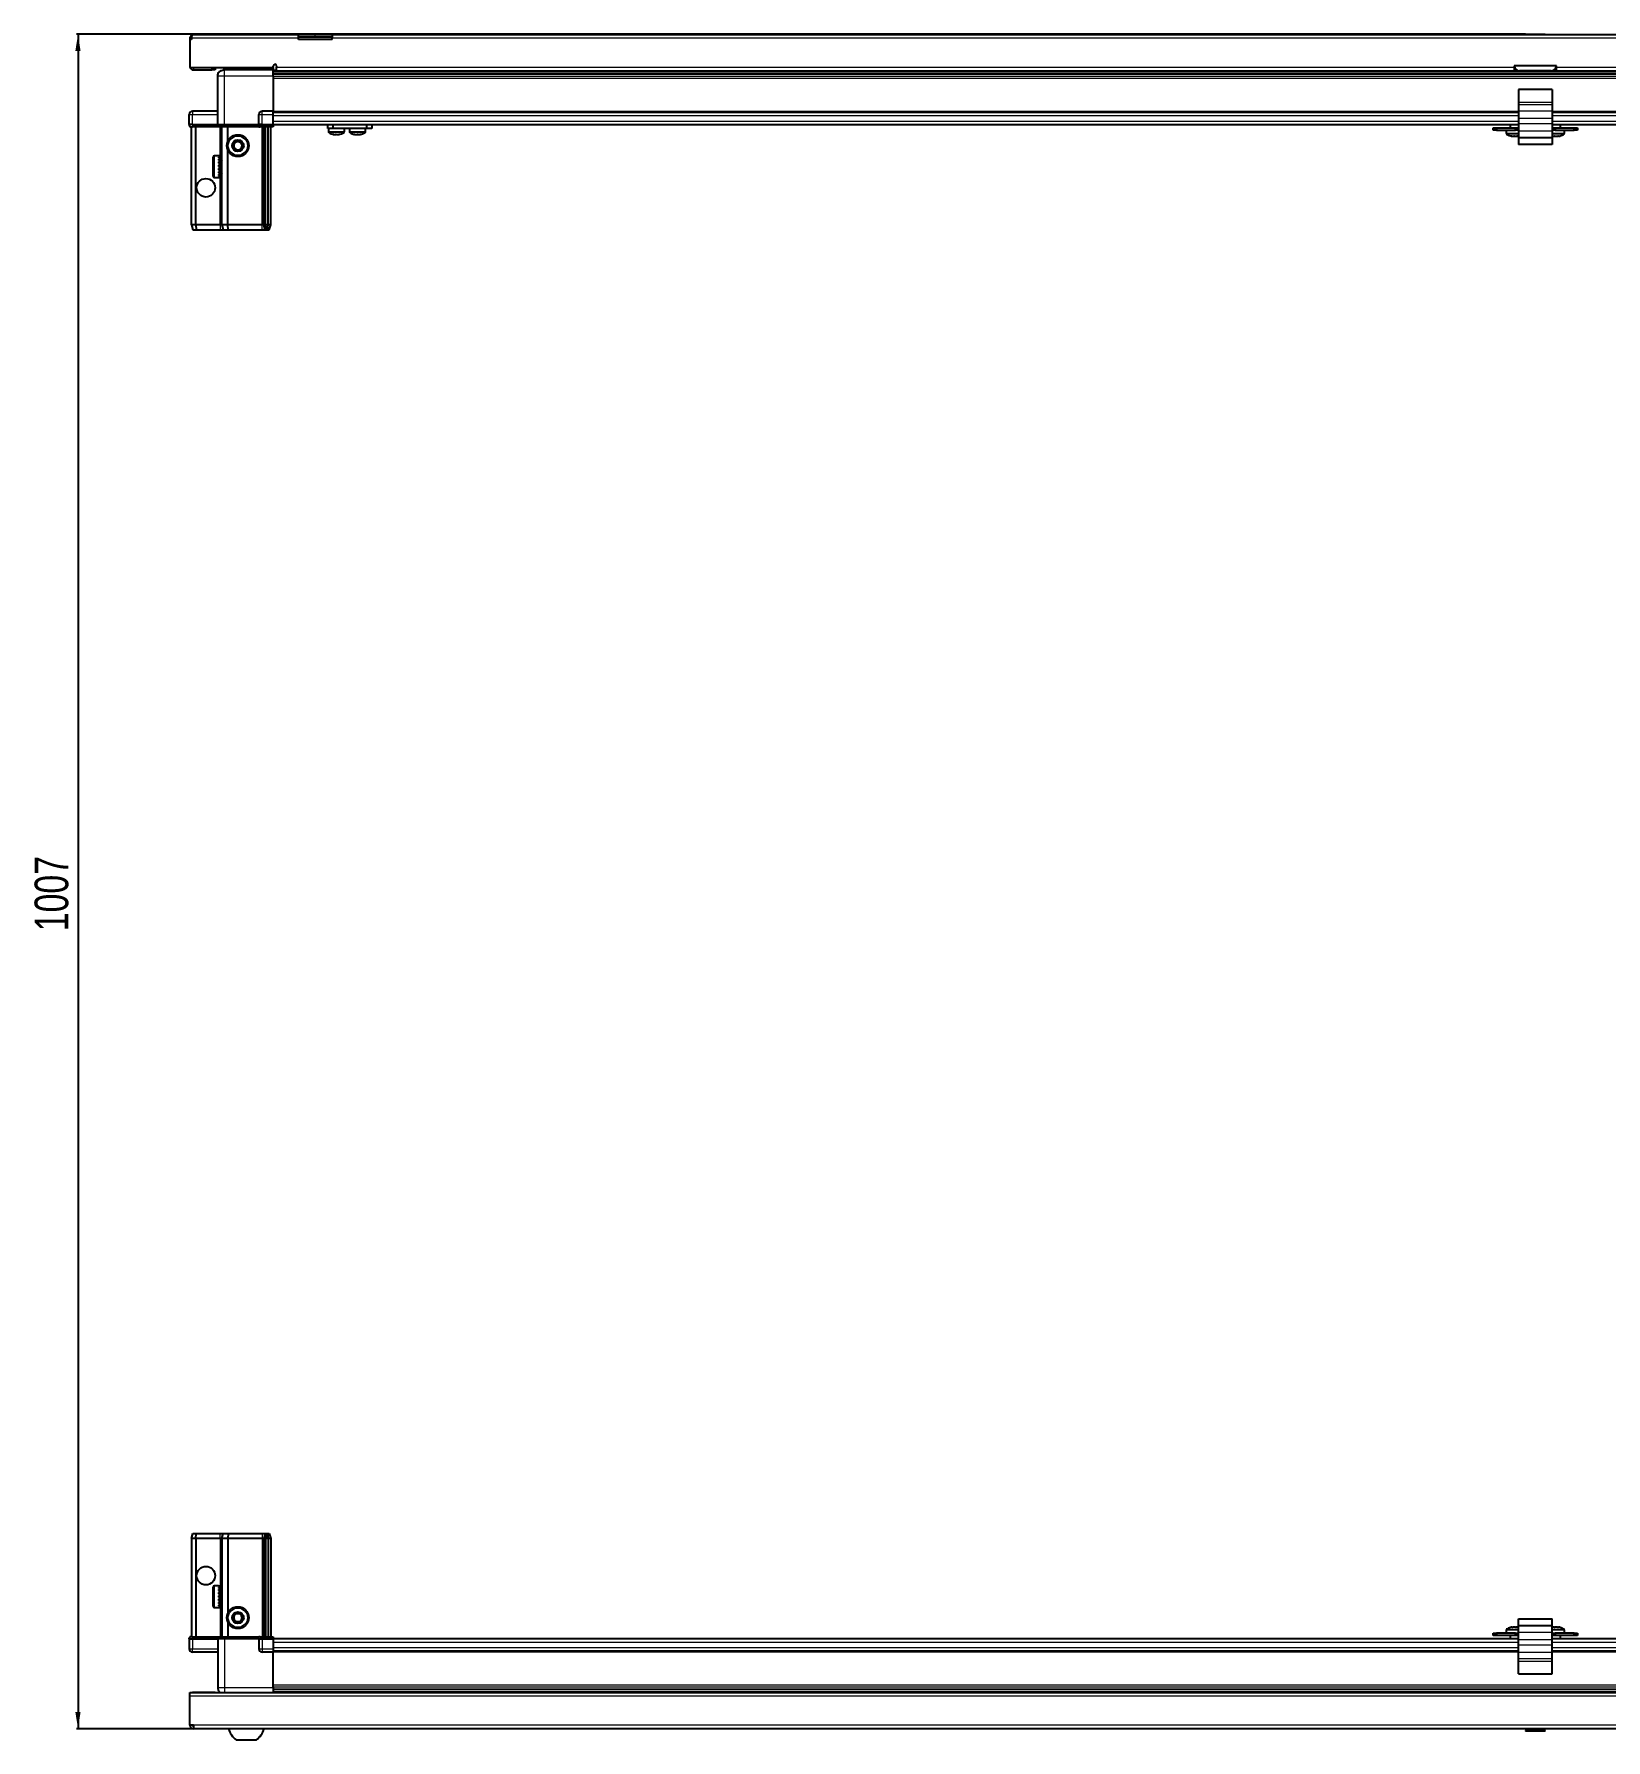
# Model space of a CAD drawing. Header units: millimetres. Extents: x 1132 to 6048, y -399 to 2285.
# Drawn here: x 1220 to 2154, y -399 to 614 of the extents above; entities that cross this region are included whole.
import ezdxf

# ---------------------------------------------------------------- set-up
doc = ezdxf.new("R2010")
doc.units = ezdxf.units.MM
doc.layers.add('FORMAT', color=7, linetype='Continuous')
doc.styles.add('SLDTEXTSTYLE0', font='TXT', dxfattribs={"width": 0.75})
doc.dimstyles.new('SLDDIMSTYLE0', dxfattribs={"dimtxt": 20, "dimasz": 10, "dimexe": 0, "dimexo": 0.0625, "dimgap": 5, "dimtad": 2, "dimdec": 1, "dimrnd": 1e-09, "dimzin": 12, "dimdsep": 46, "dimtxsty": 'SLDTEXTSTYLE0', "dimsah": 1, "dimcen": 0.09, "dimadec": 0, "dimazin": 3, "dimtfac": 1, "dimtofl": 0, "dimtmove": 0, "dimatfit": 3, "dimfxl": 0, "dimfrac": 2, "dimtolj": 1, "dimtzin": 12, "dimarcsym": 0})

# ---------------------------------------------------------------- blocks, each defined once
blk = doc.blocks.new('_D_11')
at = {"layer": 'FORMAT'}
for p, q in [((2106.7, 614.4), (1245.5, 614.4)), ((1246.5, 614.4), (1246.5, -392.6)), ((1315.1, -392.6), (1245.5, -392.6))]:
    blk.add_line(p, q, dxfattribs=at)
for points in [[(1246.5, 614.4), (1244.9, 604.4), (1248, 604.4)], [(1246.5, -392.6), (1248, -382.6), (1244.9, -382.6)]]:
    blk.add_solid(points, dxfattribs=at)
at = {"layer": 'FORMAT', "insert": (1220.7, 81.4), "char_height": 20, "attachment_point": 1, "rotation": 90, "style": 'SLDTEXTSTYLE0'}
blk.add_mtext('1007', dxfattribs=at)

msp = doc.modelspace()

# ---------------------------------------------------------------- linework, layer by layer
at = {"color": 7, "linetype": 'Continuous', "lineweight": 25}
for p, q in [((1313.99, 612.04), (1312.99, 612.04)), ((1312.99, 612.04), (1312.99, 611.14)), ((1312.99, 611.14), (1312.99, 594.64)), ((1313.99, 611.14), (1312.99, 611.14)), ((1313.99, 612.04), (1313.99, 611.14)), ((1314.59, 614.14), (1377.49, 614.14)), ((1337.85, 614.44), (1337.85, 614.14)), ((1337.85, 614.44), (1349.42, 614.44)), ((1349.42, 614.14), (1349.42, 614.44)), ((1377.49, 612.04), (1377.49, 614.14)), ((1377.49, 614.14), (1387.49, 614.14)), ((1387.49, 612.64), (1377.49, 612.64)), ((1377.49, 611.14), (1377.49, 612.04)), ((1397.49, 611.14), (1377.49, 611.14)), ((1387.49, 614.14), (1397.49, 614.14)), ((1397.49, 612.64), (1387.49, 612.64)), ((1397.49, 614.14), (2827.49, 614.14)), ((1397.49, 614.14), (1397.49, 612.04)), ((1397.49, 611.14), (1397.49, 612.04)), ((2106.7, 614.44), (2106.7, 614.14)), ((2106.7, 614.44), (2118.27, 614.44)), ((2118.27, 614.14), (2118.27, 614.44)), ((1312.99, 594.64), (1362.49, 594.64)), ((1315.09, 593.14), (1325.99, 593.14)), ((1327.99, 593.14), (1325.99, 593.14)), ((1327.99, 594.64), (1327.99, 593.14)), ((1329.49, 560.64), (1329.49, 589.64)), ((1333.24, 594.64), (1333.24, 593.14)), ((1362.49, 593.14), (1333.49, 593.14)), ((1359.74, 593.14), (1359.74, 594.64)), ((1362.49, 594.64), (1362.49, 595.49)), ((1362.49, 594.64), (1362.49, 593.14)), ((1362.49, 592.49), (1386.37, 592.49)), ((2862.49, 590.7), (1362.49, 590.7)), ((2862.49, 590.66), (1362.49, 590.66)), ((1362.49, 589.64), (1362.49, 568.64)), ((1364.49, 595.49), (1364.49, 594.74)), ((1364.49, 592.64), (1364.49, 594.74)), ((1364.49, 592.64), (2099.99, 592.64)), ((1380.99, 592.64), (1380.99, 592.49)), ((1381.15, 592.64), (1381.15, 592.49)), ((1381.36, 592.64), (1381.36, 592.49)), ((1381.91, 592.64), (1381.91, 592.49)), ((1382.32, 592.64), (1382.32, 592.49)), ((1383.21, 592.64), (1383.21, 592.49)), ((1383.79, 592.64), (1383.79, 592.49)), ((1384.93, 592.64), (1384.93, 592.49)), ((1385.63, 592.64), (1385.63, 592.49)), ((1386.37, 592.49), (1386.91, 592.49)), ((1386.91, 592.64), (1386.91, 592.49)), ((1386.91, 592.49), (1387.64, 592.49)), ((1386.91, 592.49), (1386.91, 592.49)), ((1387.09, 592.64), (1387.09, 592.49)), ((1387.59, 592.64), (1387.59, 592.49)), ((1387.64, 592.64), (1387.64, 592.49)), ((1387.64, 592.49), (1388.61, 592.49)), ((1387.64, 592.49), (1387.64, 592.49)), ((1388.61, 592.49), (2836.37, 592.49)), ((1388.93, 592.64), (1388.93, 592.49)), ((1388.95, 592.64), (1388.95, 592.49)), ((1389.64, 592.64), (1389.64, 592.49)), ((1390.82, 592.64), (1390.82, 592.49)), ((1391.43, 592.64), (1391.43, 592.49)), ((1392.38, 592.64), (1392.38, 592.49)), ((1392.84, 592.64), (1392.84, 592.49)), ((1393.47, 592.64), (1393.47, 592.49)), ((1393.72, 592.64), (1393.72, 592.49)), ((1393.96, 592.64), (1393.96, 592.49)), ((1393.99, 592.64), (1393.99, 592.49)), ((2124.99, 595.64), (2099.99, 595.64)), ((2099.99, 595.64), (2099.99, 594.74)), ((2099.99, 594.74), (2099.99, 592.64)), ((2121.99, 592.64), (2102.99, 592.64)), ((2124.99, 594.74), (2124.99, 595.64)), ((2124.99, 592.64), (2124.99, 594.74)), ((2124.99, 592.64), (2860.49, 592.64)), ((2122.49, 581.59), (2102.49, 581.59)), ((2102.49, 581.59), (2102.49, 573.86)), ((2122.49, 581.59), (2122.49, 573.86)), ((1329.49, 568.64), (1314.49, 568.64)), ((1362.49, 568.64), (1355.99, 568.64)), ((1362.49, 566.64), (1362.49, 568.64)), ((1362.49, 567.99), (2102.49, 567.99)), ((2102.49, 573.86), (2102.49, 572.42)), ((2102.49, 572.42), (2102.49, 568.65)), ((2102.49, 568.65), (2102.49, 564.32)), ((2122.49, 573.86), (2122.49, 572.42)), ((2122.49, 572.42), (2122.49, 568.65)), ((2122.49, 568.65), (2122.49, 564.32)), ((2122.49, 567.99), (2862.49, 567.99)), ((1312.49, 560.64), (1312.49, 566.64)), ((1312.49, 560.64), (1312.49, 560.3)), ((1312.49, 560.64), (1312.49, 560.64)), ((1312.49, 560.64), (1312.49, 560.3)), ((1314.49, 560.64), (1312.49, 560.64)), ((1312.49, 560.3), (1312.99, 559.44)), ((1312.49, 560.3), (1312.99, 559.44)), ((1312.99, 559.44), (1314.49, 559.44)), ((1313.99, 501.14), (1313.99, 559.44)), ((1314.49, 560.64), (1329.29, 560.64)), ((1329.29, 559.44), (1314.49, 559.44)), ((1316.49, 501.14), (1316.49, 559.44)), ((1329.29, 560.64), (1329.49, 560.64)), ((1329.49, 559.44), (1329.29, 559.44)), ((1329.49, 560.64), (1329.49, 559.44)), ((1329.49, 560.64), (1333.49, 560.64)), ((1333.49, 559.44), (1329.49, 559.44)), ((1331.99, 501.14), (1331.99, 559.44)), ((1333.49, 560.64), (1353.79, 560.64)), ((1353.79, 559.44), (1333.49, 559.44)), ((1335.49, 550.64), (1335.49, 559.44)), ((1353.79, 560.64), (1353.99, 560.64)), ((1353.99, 559.44), (1353.79, 559.44)), ((1353.99, 560.64), (1353.99, 566.64)), ((1353.99, 560.64), (1353.99, 559.44)), ((1355.99, 560.64), (1353.99, 560.64)), ((1353.99, 560.64), (1355.99, 560.64)), ((1353.99, 559.44), (1354.67, 559.44)), ((1362.49, 559.44), (1354.67, 559.44)), ((1355.99, 560.64), (1362.49, 560.64)), ((1355.99, 560.3), (1362.49, 560.3)), ((1356.99, 501.14), (1356.99, 559.44)), ((1357.99, 501.14), (1357.99, 559.44)), ((1359.49, 501.14), (1359.49, 559.44)), ((1360.99, 501.14), (1360.99, 559.44)), ((1362.49, 560.64), (1362.49, 566.64)), ((1362.49, 560.79), (2102.49, 560.79)), ((1362.49, 560.64), (1362.49, 560.3)), ((1362.49, 560.3), (1362.49, 559.44)), ((1394.94, 558.29), (1394.94, 560.79)), ((1397.94, 558.29), (1394.94, 558.29)), ((1395.29, 558.29), (1395.29, 556.38)), ((1397.94, 560.79), (1397.94, 558.29)), ((1418.14, 558.29), (1397.94, 558.29)), ((1404.79, 556.38), (1404.79, 558.29)), ((1407.74, 558.29), (1407.74, 556.38)), ((1407.79, 558.29), (1407.79, 556.38)), ((1417.29, 556.38), (1417.29, 558.29)), ((1418.14, 558.29), (1418.14, 560.79)), ((1421.14, 558.29), (1418.14, 558.29)), ((1421.14, 560.79), (1421.14, 558.29)), ((2087.49, 557.29), (2087.49, 558.79)), ((2087.49, 558.79), (2089.49, 558.79)), ((2089.49, 558.79), (2089.49, 557.29)), ((2089.49, 558.79), (2100.74, 558.79)), ((2097.49, 560.79), (2097.49, 558.79)), ((2100.74, 557.29), (2100.74, 558.79)), ((2100.74, 558.79), (2102.49, 558.79)), ((2102.49, 564.32), (2102.49, 561.1)), ((2102.49, 561.1), (2102.49, 556.77)), ((2122.49, 564.32), (2122.49, 561.1)), ((2122.49, 561.1), (2122.49, 556.77)), ((2122.49, 560.79), (2862.49, 560.79)), ((2122.49, 558.79), (2124.24, 558.79)), ((2124.24, 558.79), (2124.24, 557.29)), ((2124.24, 558.79), (2135.49, 558.79)), ((2127.49, 558.79), (2127.49, 560.79)), ((2135.49, 557.29), (2135.49, 558.79)), ((2135.49, 558.79), (2137.49, 558.79)), ((2137.49, 558.79), (2137.49, 557.29)), ((2089.49, 557.29), (2087.49, 557.29)), ((2089.49, 557.29), (2100.74, 557.29)), ((2095.24, 557.29), (2095.24, 555.38)), ((2102.49, 557.29), (2100.74, 557.29)), ((2102.49, 556.77), (2102.49, 552.79)), ((2122.49, 552.79), (2102.49, 552.79)), ((2102.49, 552.79), (2102.49, 548.79)), ((2122.49, 548.79), (2102.49, 548.79)), ((2124.24, 557.29), (2122.49, 557.29)), ((2122.49, 556.77), (2122.49, 552.79)), ((2122.49, 553.99), (2122.74, 553.91)), ((2122.49, 552.79), (2122.49, 548.79)), ((2124.24, 557.29), (2135.49, 557.29)), ((2129.74, 555.38), (2129.74, 557.29)), ((2137.49, 557.29), (2135.49, 557.29)), ((1326.79, 529.94), (1326.79, 541.34)), ((1330.49, 542.14), (1327.59, 542.14)), ((1329.99, 542.04), (1330.49, 542.04)), ((1329.99, 542.04), (1329.99, 541.88)), ((1329.99, 541.88), (1330.49, 541.88)), ((1329.99, 541.39), (1330.49, 541.39)), ((1329.99, 541.39), (1329.99, 541.01)), ((1329.99, 541.01), (1330.49, 541.01)), ((1329.99, 540.17), (1330.49, 540.17)), ((1329.99, 540.17), (1329.99, 539.62)), ((1329.99, 539.62), (1330.49, 539.62)), ((1329.99, 538.51), (1330.49, 538.51)), ((1329.99, 538.51), (1329.99, 537.83)), ((1329.99, 537.83), (1330.49, 537.83)), ((1330.49, 542.04), (1330.49, 542.14)), ((1330.49, 541.88), (1330.49, 542.04)), ((1330.49, 541.39), (1330.49, 541.88)), ((1330.49, 541.01), (1330.49, 541.39)), ((1330.49, 540.17), (1330.49, 541.01)), ((1330.49, 539.62), (1330.49, 540.17)), ((1330.59, 540.04), (1330.49, 540.04)), ((1330.49, 538.51), (1330.49, 539.62)), ((1330.49, 537.83), (1330.49, 538.51)), ((1330.49, 536.57), (1330.49, 537.83)), ((1330.59, 538.52), (1330.59, 540.04)), ((1330.59, 531.24), (1330.59, 538.52)), ((1331.47, 538.95), (1330.99, 539.64)), ((1330.99, 531.64), (1330.99, 539.64)), ((1331.96, 539.64), (1331.47, 538.95)), ((1331.47, 532.33), (1331.47, 538.95)), ((1331.99, 539.64), (1331.96, 539.64)), ((1331.96, 531.64), (1331.96, 539.64)), ((1335.49, 501.14), (1335.49, 545.64)), ((1327.59, 529.14), (1330.49, 529.14)), ((1329.99, 536.57), (1330.49, 536.57)), ((1329.99, 536.57), (1329.99, 535.84)), ((1329.99, 536.27), (1330.49, 536.27)), ((1329.99, 535.84), (1330.49, 535.84)), ((1329.99, 534.54), (1330.49, 534.54)), ((1329.99, 534.54), (1329.99, 533.82)), ((1329.99, 534.41), (1330.49, 534.41)), ((1329.99, 533.82), (1330.49, 533.82)), ((1329.99, 532.61), (1330.49, 532.61)), ((1329.99, 532.61), (1329.99, 531.98)), ((1329.99, 531.98), (1330.49, 531.98)), ((1329.99, 530.98), (1330.49, 530.98)), ((1329.99, 530.98), (1329.99, 530.5)), ((1329.99, 530.5), (1330.49, 530.5)), ((1329.99, 529.81), (1330.49, 529.81)), ((1329.99, 529.81), (1329.99, 529.52)), ((1329.99, 529.52), (1330.49, 529.52)), ((1329.99, 529.21), (1330.49, 529.21)), ((1329.99, 529.21), (1329.99, 529.14)), ((1329.99, 529.14), (1330.49, 529.14)), ((1330.49, 536.27), (1330.49, 536.57)), ((1330.49, 534.54), (1330.49, 535.84)), ((1330.49, 533.82), (1330.49, 534.41)), ((1330.49, 532.61), (1330.49, 533.82)), ((1330.49, 531.98), (1330.49, 532.61)), ((1330.49, 530.98), (1330.49, 531.98)), ((1330.49, 531.24), (1330.59, 531.24)), ((1330.49, 530.5), (1330.49, 530.98)), ((1330.49, 529.81), (1330.49, 530.5)), ((1330.49, 529.52), (1330.49, 529.81)), ((1330.49, 529.21), (1330.49, 529.52)), ((1330.49, 529.14), (1330.49, 529.21)), ((1330.49, 529.14), (1330.49, 529.14)), ((1330.99, 531.64), (1331.47, 532.33)), ((1331.47, 532.33), (1331.96, 531.64)), ((1331.96, 531.64), (1331.99, 531.64)), ((1316.49, 501.14), (1313.99, 501.14)), ((1313.99, 501.14), (1314.79, 498.14)), ((1314.79, 498.14), (1316.64, 498.14)), ((1330.99, 501.14), (1316.49, 501.14)), ((1316.49, 501.14), (1316.64, 498.14)), ((1316.64, 498.14), (1330.99, 498.14)), ((1331.99, 501.14), (1330.99, 501.14)), ((1330.99, 498.14), (1332.79, 498.14)), ((1335.49, 501.14), (1331.99, 501.14)), ((1331.99, 501.14), (1332.79, 498.14)), ((1332.79, 498.14), (1335.82, 498.14)), ((1355.99, 501.14), (1335.49, 501.14)), ((1335.82, 498.14), (1335.49, 501.14)), ((1335.82, 498.14), (1355.99, 498.14)), ((1356.99, 501.14), (1355.99, 501.14)), ((1355.99, 498.14), (1357.79, 498.14)), ((1357.99, 501.14), (1356.99, 501.14)), ((1357.79, 498.14), (1356.99, 501.14)), ((1357.79, 498.14), (1358.53, 498.14)), ((1359.49, 501.14), (1357.99, 501.14)), ((1358.53, 498.14), (1357.99, 501.14)), ((1358.53, 498.14), (1359.03, 498.14)), ((1359.03, 498.14), (1359.49, 501.14)), ((1359.03, 498.14), (1360.18, 498.14)), ((1360.99, 501.14), (1359.49, 501.14)), ((1360.18, 498.14), (1360.99, 501.14)), ((1313.99, -279.56), (1314.79, -276.56)), ((1316.49, -279.56), (1313.99, -279.56)), ((1313.99, -279.56), (1313.99, -337.86)), ((1314.79, -276.56), (1316.64, -276.56)), ((1316.49, -279.56), (1316.64, -276.56)), ((1330.99, -279.56), (1316.49, -279.56)), ((1316.49, -279.56), (1316.49, -337.86)), ((1316.64, -276.56), (1330.99, -276.56)), ((1330.99, -276.56), (1332.79, -276.56)), ((1331.99, -279.56), (1330.99, -279.56)), ((1331.99, -279.56), (1332.79, -276.56)), ((1331.99, -279.56), (1331.99, -337.86)), ((1335.49, -279.56), (1331.99, -279.56)), ((1332.79, -276.56), (1335.82, -276.56)), ((1335.82, -276.56), (1335.49, -279.56)), ((1355.99, -279.56), (1335.49, -279.56)), ((1335.49, -279.56), (1335.49, -324.06)), ((1335.82, -276.56), (1355.99, -276.56)), ((1355.99, -276.56), (1357.79, -276.56)), ((1356.99, -279.56), (1355.99, -279.56)), ((1357.79, -276.56), (1356.99, -279.56)), ((1356.99, -279.56), (1356.99, -337.86)), ((1357.99, -279.56), (1356.99, -279.56)), ((1357.79, -276.56), (1358.53, -276.56)), ((1358.53, -276.56), (1357.99, -279.56)), ((1357.99, -279.56), (1357.99, -337.86)), ((1359.49, -279.56), (1357.99, -279.56)), ((1358.53, -276.56), (1359.03, -276.56)), ((1359.03, -276.56), (1360.18, -276.56)), ((1359.03, -276.56), (1359.49, -279.56)), ((1359.49, -279.56), (1359.49, -337.86)), ((1360.99, -279.56), (1359.49, -279.56)), ((1360.18, -276.56), (1360.99, -279.56)), ((1360.99, -279.56), (1360.99, -337.86)), ((1326.79, -319.76), (1326.79, -308.36)), ((1329.99, -307.56), (1327.59, -307.56)), ((1329.99, -307.56), (1329.99, -307.57)), ((1329.99, -307.57), (1330.49, -307.57)), ((1329.99, -307.76), (1330.49, -307.76)), ((1329.99, -307.76), (1329.99, -307.97)), ((1329.99, -307.97), (1330.49, -307.97)), ((1329.99, -308.55), (1330.49, -308.55)), ((1329.99, -308.55), (1329.99, -308.98)), ((1329.99, -308.98), (1330.49, -308.98)), ((1329.99, -309.88), (1330.49, -309.88)), ((1329.99, -309.88), (1329.99, -310.48)), ((1329.99, -310.48), (1330.49, -310.48)), ((1329.99, -311.63), (1330.49, -311.63)), ((1329.99, -311.63), (1329.99, -312.33)), ((1329.99, -312.33), (1330.49, -312.33)), ((1329.99, -313.61), (1330.49, -313.61)), ((1329.99, -313.61), (1329.99, -314.35)), ((1329.99, -313.76), (1330.49, -313.76)), ((1330.49, -307.76), (1330.49, -307.57)), ((1330.49, -307.97), (1330.49, -307.76)), ((1330.49, -308.55), (1330.49, -307.97)), ((1330.49, -308.98), (1330.49, -308.55)), ((1330.49, -309.88), (1330.49, -308.98)), ((1330.59, -309.66), (1330.49, -309.66)), ((1330.49, -310.48), (1330.49, -309.88)), ((1330.49, -311.63), (1330.49, -310.48)), ((1330.49, -312.33), (1330.49, -311.63)), ((1330.49, -313.61), (1330.49, -312.33)), ((1330.49, -313.76), (1330.49, -313.61)), ((1330.59, -318.46), (1330.59, -309.66)), ((1331.47, -310.75), (1330.99, -310.06)), ((1330.99, -318.06), (1330.99, -310.06)), ((1331.96, -310.06), (1331.47, -310.75)), ((1331.47, -317.37), (1331.47, -310.75)), ((1331.99, -310.06), (1331.96, -310.06)), ((1331.96, -318.06), (1331.96, -310.06)), ((1327.59, -320.56), (1329.99, -320.56)), ((1329.99, -314.26), (1330.49, -314.26)), ((1329.99, -314.35), (1330.49, -314.35)), ((1329.99, -315.64), (1330.49, -315.64)), ((1329.99, -315.64), (1329.99, -316.34)), ((1329.99, -316.34), (1330.49, -316.34)), ((1329.99, -317.51), (1330.49, -317.51)), ((1329.99, -317.51), (1329.99, -318.11)), ((1329.99, -318.11), (1330.49, -318.11)), ((1329.99, -319.04), (1330.49, -319.04)), ((1329.99, -319.04), (1329.99, -319.48)), ((1329.99, -319.48), (1330.49, -319.48)), ((1329.99, -320.09), (1330.49, -320.09)), ((1329.99, -320.09), (1329.99, -320.33)), ((1329.99, -320.33), (1330.49, -320.33)), ((1329.99, -320.55), (1330.49, -320.55)), ((1329.99, -320.55), (1329.99, -320.56)), ((1329.99, -320.56), (1330.49, -320.56)), ((1330.49, -314.35), (1330.49, -314.26)), ((1330.49, -315.64), (1330.49, -314.35)), ((1330.49, -316.34), (1330.49, -315.64)), ((1330.49, -317.51), (1330.49, -316.34)), ((1330.49, -318.11), (1330.49, -317.51)), ((1330.49, -319.04), (1330.49, -318.11)), ((1330.49, -318.46), (1330.59, -318.46)), ((1330.49, -319.48), (1330.49, -319.04)), ((1330.49, -320.09), (1330.49, -319.48)), ((1330.49, -320.33), (1330.49, -320.09)), ((1330.49, -320.55), (1330.49, -320.33)), ((1330.49, -320.56), (1330.49, -320.55)), ((1330.99, -318.06), (1331.47, -317.37)), ((1331.47, -317.37), (1331.96, -318.06)), ((1331.96, -318.06), (1331.99, -318.06)), ((1335.49, -329.06), (1335.49, -337.86)), ((2095.24, -333.81), (2095.24, -335.71)), ((2101.16, -332.23), (2101.16, -332.23)), ((2102.49, -327.21), (2122.49, -327.21)), ((2102.49, -331.21), (2102.49, -327.21)), ((2102.49, -331.21), (2122.49, -331.21)), ((2102.49, -335.2), (2102.49, -331.21)), ((2122.49, -331.21), (2122.49, -327.21)), ((2122.49, -335.2), (2122.49, -331.21)), ((2126.16, -332.23), (2126.16, -332.23)), ((2129.74, -335.71), (2129.74, -333.81)), ((1312.99, -337.86), (1312.49, -338.73)), ((1312.49, -339.06), (1312.49, -338.73)), ((1312.49, -339.06), (1314.49, -339.06)), ((1312.49, -339.06), (1312.49, -345.06)), ((1314.49, -337.86), (1312.99, -337.86)), ((1314.49, -337.86), (1329.29, -337.86)), ((1329.29, -339.06), (1314.49, -339.06)), ((1314.49, -339.06), (1329.29, -339.06)), ((1329.29, -337.86), (1329.49, -337.86)), ((1329.49, -339.06), (1329.29, -339.06)), ((1329.49, -339.06), (1329.49, -337.86)), ((1329.49, -337.86), (1333.49, -337.86)), ((1333.49, -339.06), (1329.49, -339.06)), ((1329.49, -339.06), (1329.49, -368.06)), ((1333.49, -337.86), (1353.79, -337.86)), ((1353.79, -339.06), (1333.49, -339.06)), ((1353.79, -337.86), (1353.99, -337.86)), ((1353.99, -339.06), (1353.79, -339.06)), ((1353.99, -339.06), (1353.99, -337.86)), ((1354.67, -337.86), (1353.99, -337.86)), ((1353.99, -339.06), (1355.99, -339.06)), ((1353.99, -339.06), (1353.99, -345.06)), ((1354.67, -337.86), (1362.49, -337.86)), ((1362.49, -338.73), (1355.99, -338.73)), ((1362.49, -339.06), (1355.99, -339.06)), ((1355.99, -339.06), (1362.49, -339.06)), ((1362.49, -337.86), (1362.49, -338.73)), ((1362.49, -338.73), (1362.49, -338.73)), ((1362.49, -339.06), (1362.49, -338.73)), ((1362.49, -339.06), (1362.49, -339.06)), ((1362.49, -339.06), (1362.49, -345.06)), ((2102.49, -339.21), (1362.49, -339.21)), ((2087.49, -337.21), (2087.49, -335.71)), ((2087.49, -335.71), (2089.49, -335.71)), ((2089.49, -337.21), (2087.49, -337.21)), ((2089.49, -335.71), (2089.49, -337.21)), ((2100.74, -335.71), (2089.49, -335.71)), ((2100.74, -337.21), (2089.49, -337.21)), ((2097.49, -337.21), (2097.49, -339.21)), ((2100.74, -337.21), (2100.74, -335.71)), ((2100.74, -335.71), (2102.49, -335.71)), ((2102.49, -337.21), (2100.74, -337.21)), ((2102.49, -339.52), (2102.49, -335.2)), ((2102.49, -342.75), (2102.49, -339.52)), ((2102.49, -347.07), (2102.49, -342.75)), ((2122.49, -339.52), (2122.49, -335.2)), ((2122.49, -335.71), (2124.24, -335.71)), ((2124.24, -337.21), (2122.49, -337.21)), ((2862.49, -339.21), (2122.49, -339.21)), ((2122.49, -342.75), (2122.49, -339.52)), ((2122.49, -347.07), (2122.49, -342.75)), ((2124.24, -335.71), (2124.24, -337.21)), ((2135.49, -335.71), (2124.24, -335.71)), ((2135.49, -337.21), (2124.24, -337.21)), ((2127.49, -339.21), (2127.49, -337.21)), ((2135.49, -337.21), (2135.49, -335.71)), ((2135.49, -335.71), (2137.49, -335.71)), ((2137.49, -337.21), (2135.49, -337.21)), ((2137.49, -335.71), (2137.49, -337.21)), ((1329.49, -347.06), (1314.49, -347.06)), ((1362.49, -347.06), (1355.99, -347.06)), ((1362.49, -345.06), (1362.49, -347.06)), ((2102.49, -346.41), (1362.49, -346.41)), ((1362.49, -368.06), (1362.49, -347.06)), ((2102.49, -350.84), (2102.49, -347.07)), ((2102.49, -352.29), (2102.49, -350.84)), ((2102.49, -360.01), (2102.49, -352.29)), ((2862.49, -346.41), (2122.49, -346.41)), ((2122.49, -350.84), (2122.49, -347.07)), ((2122.49, -352.29), (2122.49, -350.84)), ((2122.49, -360.01), (2122.49, -352.29)), ((2102.49, -360.01), (2122.49, -360.01)), ((1312.99, -371.06), (2911.99, -371.06)), ((1312.99, -373.16), (1312.99, -371.06)), ((1312.99, -390.46), (1312.99, -373.16)), ((1327.99, -370.96), (1315.09, -370.96)), ((1327.99, -370.96), (1327.99, -371.06)), ((1362.49, -369.09), (2862.49, -369.09)), ((1362.49, -369.12), (2862.49, -369.12)), ((1386.37, -370.91), (1362.49, -370.91)), ((1380.99, -371.06), (1380.99, -370.91)), ((1381.03, -371.06), (1381.03, -370.91)), ((1381.3, -371.06), (1381.3, -370.91)), ((1381.56, -371.06), (1381.56, -370.91)), ((1382.21, -371.06), (1382.21, -370.91)), ((1382.67, -371.06), (1382.67, -370.91)), ((1383.64, -371.06), (1383.64, -370.91)), ((1384.26, -371.06), (1384.26, -370.91)), ((1385.45, -371.06), (1385.45, -370.91)), ((1386.11, -371.06), (1386.11, -370.91)), ((1386.16, -371.06), (1386.16, -370.91)), ((1387.45, -370.91), (1386.37, -370.91)), ((1388.19, -370.91), (1387.45, -370.91)), ((1387.45, -371.06), (1387.45, -370.91)), ((1387.45, -370.91), (1387.45, -370.91)), ((1387.47, -371.06), (1387.47, -370.91)), ((1387.96, -371.06), (1387.96, -370.91)), ((1388.19, -371.06), (1388.19, -370.91)), ((1388.61, -370.91), (1388.19, -370.91)), ((1388.19, -370.91), (1388.19, -370.91)), ((2836.37, -370.91), (1388.61, -370.91)), ((1389.46, -371.06), (1389.46, -370.91)), ((1390.15, -371.06), (1390.15, -370.91)), ((1391.28, -371.06), (1391.28, -370.91)), ((1391.86, -371.06), (1391.86, -370.91)), ((1392.73, -371.06), (1392.73, -370.91)), ((1393.13, -371.06), (1393.13, -370.91)), ((1393.66, -371.06), (1393.66, -370.91)), ((1393.85, -371.06), (1393.85, -370.91)), ((1393.99, -371.06), (1393.99, -370.91)), ((1315.09, -390.46), (1312.99, -390.46)), ((1315.09, -390.46), (1315.09, -392.56)), ((2909.89, -392.56), (1315.09, -392.56)), ((2107.69, -392.56), (2106.7, -393.55)), ((2106.7, -393.55), (2106.7, -394.06)), ((2118.27, -393.55), (2106.7, -393.55)), ((2118.27, -394.06), (2106.7, -394.06)), ((2118.27, -393.55), (2117.29, -392.56)), ((2118.27, -394.06), (2118.27, -393.55)), ((1340.49, -399.16), (1352.49, -399.16))]:
    msp.add_line(p, q, dxfattribs=at)
at = {"color": 8, "linetype": 'Continuous', "lineweight": 18}
for p, q in [((1377.49, 612.04), (1313.99, 612.04)), ((1387.49, 612.64), (1387.49, 614.14)), ((2827.49, 612.04), (1397.49, 612.04)), ((1315.09, 594.64), (1315.09, 593.14)), ((1325.99, 593.14), (1325.99, 594.64)), ((1333.49, 589.64), (1362.49, 589.64)), ((1333.49, 560.64), (1333.49, 589.64)), ((1362.49, 593.14), (1364.49, 593.14)), ((2862.49, 591.9), (1362.49, 591.9)), ((1362.49, 589.45), (2862.49, 589.45)), ((2862.49, 588.04), (1362.49, 588.04)), ((1364.49, 594.74), (2099.99, 594.74)), ((2099.99, 593.14), (2101.33, 593.14)), ((2123.65, 593.14), (2124.99, 593.14)), ((2124.99, 594.74), (2860.49, 594.74)), ((1314.49, 568.64), (1314.49, 566.64)), ((1355.99, 566.64), (1355.99, 568.64)), ((1362.49, 568.64), (2102.49, 568.64)), ((2122.49, 573.86), (2102.49, 573.86)), ((2122.49, 572.42), (2102.49, 572.42)), ((2122.49, 568.65), (2102.49, 568.65)), ((2122.49, 568.64), (2862.49, 568.64)), ((1312.49, 566.64), (1314.49, 566.64)), ((1314.49, 566.64), (1329.49, 566.64)), ((1314.49, 560.64), (1314.49, 566.64)), ((1314.49, 560.64), (1314.49, 559.44)), ((1329.29, 559.44), (1329.29, 560.64)), ((1330.99, 539.64), (1330.99, 559.44)), ((1333.49, 560.64), (1333.49, 559.44)), ((1353.79, 559.44), (1353.79, 560.64)), ((1353.99, 566.64), (1355.99, 566.64)), ((1355.99, 566.64), (1362.49, 566.64)), ((1355.99, 560.64), (1355.99, 566.64)), ((1355.99, 560.64), (1355.99, 560.3)), ((1355.99, 501.14), (1355.99, 559.44)), ((1362.49, 565.99), (2102.49, 565.99)), ((1362.49, 562.79), (2102.49, 562.79)), ((2122.49, 564.32), (2102.49, 564.32)), ((2122.49, 561.1), (2102.49, 561.1)), ((2122.49, 565.99), (2862.49, 565.99)), ((2122.49, 562.79), (2862.49, 562.79)), ((1404.79, 556.38), (1395.29, 556.38)), ((1404.59, 556.01), (1395.48, 556.01)), ((1407.79, 556.38), (1407.74, 556.38)), ((1417.29, 556.38), (1407.79, 556.38)), ((1407.98, 556.01), (1407.93, 556.01)), ((1417.09, 556.01), (1407.98, 556.01)), ((2102.49, 555.38), (2095.24, 555.38)), ((2102.49, 555.01), (2095.43, 555.01)), ((2122.49, 556.77), (2102.49, 556.77)), ((2129.74, 555.38), (2122.49, 555.38)), ((2129.54, 555.01), (2122.49, 555.01)), ((1327.59, 529.14), (1327.59, 542.14)), ((1330.99, 501.14), (1330.99, 531.64)), ((1330.99, 501.14), (1330.99, 498.14)), ((1355.99, 498.14), (1355.99, 501.14)), ((1330.99, -279.56), (1330.99, -276.56)), ((1330.99, -279.56), (1330.99, -310.06)), ((1355.99, -276.56), (1355.99, -279.56)), ((1355.99, -279.56), (1355.99, -337.86)), ((1327.59, -320.56), (1327.59, -307.56)), ((1330.99, -318.06), (1330.99, -337.86)), ((2095.24, -333.81), (2099.99, -333.81)), ((2095.43, -333.44), (2099.99, -333.44)), ((2099.99, -333.44), (2102.49, -333.44)), ((2099.99, -333.81), (2102.49, -333.81)), ((2122.49, -333.44), (2124.99, -333.44)), ((2122.49, -333.81), (2124.99, -333.81)), ((2124.99, -333.44), (2129.54, -333.44)), ((2124.99, -333.81), (2129.74, -333.81)), ((1314.49, -339.06), (1314.49, -337.86)), ((1314.49, -339.06), (1314.49, -345.06)), ((1329.29, -339.06), (1329.29, -337.86)), ((1333.49, -339.06), (1333.49, -337.86)), ((1333.49, -339.06), (1333.49, -368.06)), ((1353.79, -339.06), (1353.79, -337.86)), ((1355.99, -339.06), (1355.99, -338.73)), ((1355.99, -339.06), (1355.99, -345.06)), ((1362.49, -339.06), (1362.49, -338.73)), ((2102.49, -341.21), (1362.49, -341.21)), ((2102.49, -344.41), (1362.49, -344.41)), ((2102.49, -335.2), (2122.49, -335.2)), ((2102.49, -339.52), (2122.49, -339.52)), ((2102.49, -342.75), (2122.49, -342.75)), ((2862.49, -341.21), (2122.49, -341.21)), ((2862.49, -344.41), (2122.49, -344.41)), ((1312.49, -345.06), (1314.49, -345.06)), ((1314.49, -345.06), (1329.49, -345.06)), ((1314.49, -347.06), (1314.49, -345.06)), ((1353.99, -345.06), (1355.99, -345.06)), ((1355.99, -345.06), (1362.49, -345.06)), ((1355.99, -345.06), (1355.99, -347.06)), ((2102.49, -347.06), (1362.49, -347.06)), ((2102.49, -347.07), (2122.49, -347.07)), ((2102.49, -350.84), (2122.49, -350.84)), ((2102.49, -352.29), (2122.49, -352.29)), ((2862.49, -347.06), (2122.49, -347.06)), ((2911.99, -373.16), (1312.99, -373.16)), ((1315.09, -371.06), (1315.09, -370.96)), ((1333.49, -368.06), (1362.49, -368.06)), ((1362.49, -366.46), (2862.49, -366.46)), ((2862.49, -367.88), (1362.49, -367.88)), ((1362.49, -370.33), (2862.49, -370.33)), ((2909.89, -390.46), (1315.09, -390.46))]:
    msp.add_line(p, q, dxfattribs=at)
at = {"color": 7, "linetype": 'Continuous', "lineweight": 25, "flags": 128}
for points in [[(2102.49, -332.41), (2102.48, -332.41), (2102.17, -332.31)], [(2122.84, -332.31), (2122.52, -332.4), (2122.49, -332.41)], [(1315.09, -370.96), (1314.68, -371), (1314.45, -371.06)]]:
    msp.add_lwpolyline(points, dxfattribs=at)
at = {"color": 7, "linetype": 'Continuous', "lineweight": 25}
for centre, radius in [((1341.49, 548.14), 6.5), ((1341.49, 548.14), 3.46), ((1322.49, 523.14), 5.5), ((1322.49, -301.56), 5.5), ((1341.49, -326.56), 6.5), ((1341.49, -326.56), 3.46)]:
    msp.add_circle(centre, radius, dxfattribs=at)
at = {"color": 8, "linetype": 'Continuous', "lineweight": 18}
for centre in [(1341.49, 548.14), (1341.49, -326.56)]:
    msp.add_circle(centre, 5.7, dxfattribs=at)
at = {"color": 7, "linetype": 'Continuous', "lineweight": 25}
for centre, radius, start, end in [((1315.09, 595.24), 2.1, 196.60155, 270), ((1363.49, 595.49), 1, 0, 180), ((2102.99, 595.64), 3, 180, 270), ((2121.99, 595.64), 3, 270, 360), ((1314.49, 566.64), 2, 90, 180), ((1355.99, 566.64), 2, 90, 180), ((1341.49, 548.14), 2.5, 134.92207, 194.92207), ((1341.49, 548.14), 2.5, 194.92207, 254.92207), ((1341.49, 548.14), 2.5, 74.92207, 134.92207), ((1341.49, 548.14), 2.5, 14.92207, 74.92207), ((1341.49, 548.14), 2.5, 314.92207, 14.92207), ((1395.74, 556.38), 0.45, 180, 235.28209), ((1400.04, 562.59), 8, 235.28209, 258.9392), ((1400.04, 562.59), 8, 281.00757, 304.71791), ((1404.34, 556.38), 0.45, 304.71791, 0), ((1408.19, 556.38), 0.45, 180, 235.28209), ((1408.24, 556.38), 0.45, 180, 235.28209), ((1412.49, 562.59), 8, 235.28209, 256.54113), ((1412.54, 562.59), 8, 235.28209, 259.06255), ((1412.54, 562.59), 8, 280.87532, 304.71791), ((1416.84, 556.38), 0.45, 304.71791, 0), ((2095.69, 555.38), 0.45, 180, 235.28209), ((2099.99, 561.59), 8, 235.28209, 259.10263), ((2099.99, 561.59), 8, 280.79755, 288.20996), ((2124.99, 561.59), 8, 286.33055, 304.71791), ((2129.29, 555.38), 0.45, 304.71791, 0), ((1327.59, 541.34), 0.8, 90, 180), ((1330.99, 540.04), 0.4, 180, 270), ((1341.49, 548.14), 2.5, 254.92207, 314.92207), ((1327.59, 529.94), 0.8, 180, 270), ((1330.99, 531.24), 0.4, 90, 180), ((1327.59, -308.36), 0.8, 90, 180), ((1330.99, -309.66), 0.4, 180, 270), ((1327.59, -319.76), 0.8, 180, 270), ((1330.99, -318.46), 0.4, 90, 180), ((1341.49, -326.56), 2.5, 87.37605, 147.37605), ((1341.49, -326.56), 2.5, 27.37605, 87.37605), ((1341.49, -326.56), 2.5, 147.37605, 207.37605), ((1341.49, -326.56), 2.5, 207.37605, 267.37605), ((1341.49, -326.56), 2.5, 267.37605, 327.37605), ((1341.49, -326.56), 2.5, 327.37605, 27.37605), ((2095.69, -333.81), 0.45, 124.71791, 180), ((2099.99, -340.01), 8, 105.59831, 124.71791), ((2124.99, -340.01), 8, 55.28209, 74.20809), ((2129.29, -333.81), 0.45, 0, 55.28209), ((1314.49, -345.06), 2, 180, 270), ((1355.99, -345.06), 2, 180, 270), ((1315.09, -390.46), 2.1, 180, 270), ((1315.09, -390.46), 0.6, 180, 270), ((1347.51, -389.54), 11.91, 194.70035, 233.8734), ((1345.46, -389.54), 11.91, 306.1266, 345.29965)]:
    msp.add_arc(centre, radius, start, end, dxfattribs=at)
for centre, start_param, end_param in [((1355.99, 556.84), 0, 0.7227342), ((1355.99, -335.26), 2.4188584, 3.1415927)]:
    msp.add_ellipse(centre, major_axis=(0, 3.46), ratio=0.5773503, start_param=start_param, end_param=end_param, dxfattribs=at)
for points, knots in [([(1314.61, 614.05), (1314.52, 614.04), (1314.19, 613.99), (1313.7, 613.66), (1313.23, 613.11), (1313.02, 612.53), (1313, 612.16), (1312.99, 612.04)], [0, 0, 0, 0, 0.0979668, 0.3537447, 0.6095195, 0.8652942, 1, 1, 1, 1]), ([(1313.99, 612.04), (1314.03, 612.29), (1314.12, 612.78), (1314.26, 613.43), (1314.39, 613.89), (1314.5, 614.11), (1314.57, 614.13), (1314.59, 614.14)], [0, 0, 0, 0, 0.23025534, 0.4485219, 0.6667858, 0.88504963, 1, 1, 1, 1]), ([(1329.49, 589.64), (1329.54, 590.08), (1329.61, 590.76), (1330.04, 591.57), (1330.5, 592.13), (1331.06, 592.58), (1331.87, 593.02), (1332.55, 593.09), (1332.99, 593.14)], [0, 0, 0, 0, 0.2394568, 0.3683607, 0.5, 0.6316393, 0.7605432, 1, 1, 1, 1]), ([(1333.49, 593.14), (1333.42, 593.14), (1333.29, 593.14), (1333.13, 593.14), (1333.01, 593.14), (1333, 593.14), (1332.99, 593.14)], [0, 0, 0, 0, 0.2493943, 0.5003335, 0.7501667, 1, 1, 1, 1]), ([(1362.49, 589.64), (1362.49, 590.03), (1362.49, 590.82), (1362.49, 591.87), (1362.49, 592.66), (1362.49, 593.08), (1362.49, 593.12), (1362.49, 593.14)], [0, 0, 0, 0, 0.2146939, 0.4293877, 0.6440816, 0.8587754, 1, 1, 1, 1]), ([(1338.7, 548.89), (1339.07, 549.25), (1339.75, 549.93), (1340.43, 550.61), (1340.75, 550.93)], [0, 0, 0, 0, 0.5346859, 1, 1, 1, 1]), ([(1339.44, 546.1), (1339.36, 546.43), (1339.14, 547.23), (1338.89, 548.19), (1338.73, 548.77), (1338.7, 548.89)], [0, 0, 0, 0, 0.3629006, 0.8668753, 1, 1, 1, 1]), ([(1340.75, 550.93), (1341.24, 550.79), (1342.17, 550.54), (1343.1, 550.29), (1343.53, 550.18)], [0, 0, 0, 0, 0.5346859, 1, 1, 1, 1]), ([(1344.28, 547.39), (1343.91, 547.02), (1343.23, 546.34), (1342.55, 545.66), (1342.23, 545.35)], [0, 0, 0, 0, 0.5346859, 1, 1, 1, 1]), ([(1343.53, 550.18), (1343.56, 550.06), (1343.72, 549.48), (1343.98, 548.52), (1344.19, 547.72), (1344.28, 547.39)], [0, 0, 0, 0, 0.1331247, 0.6370994, 1, 1, 1, 1]), ([(1398.54, 554.73), (1398.54, 554.73), (1398.54, 554.73), (1398.4, 554.76), (1398.22, 554.81), (1398.07, 554.87), (1398, 554.9), (1397.99, 554.91), (1397.99, 554.91), (1398, 554.91), (1398.02, 554.91), (1398.09, 554.89), (1398.38, 554.82), (1398.76, 554.75), (1399.17, 554.72), (1399.45, 554.75), (1399.6, 554.81), (1399.71, 554.88), (1399.78, 554.91), (1399.8, 554.91), (1399.83, 554.91), (1399.85, 554.91), (1399.89, 554.9), (1399.99, 554.87), (1400.15, 554.8), (1400.37, 554.74), (1400.67, 554.72), (1401.01, 554.75), (1401.32, 554.8), (1401.56, 554.85), (1401.68, 554.87), (1401.76, 554.89), (1401.81, 554.9), (1401.85, 554.91), (1401.86, 554.91), (1401.87, 554.91), (1401.87, 554.91)], [0, 0, 0, 0, 0.0260981, 0.0798373, 0.1372046, 0.1783571, 0.1990393, 0.2033396, 0.2076895, 0.2107229, 0.2145438, 0.2214795, 0.2486016, 0.3557772, 0.404897, 0.4544227, 0.54605, 0.5914038, 0.5971187, 0.6013251, 0.6043817, 0.6074438, 0.6119905, 0.6242286, 0.6785193, 0.7597502, 0.8043048, 0.8490258, 0.923625, 0.9513598, 0.9687075, 0.9799959, 0.9911421, 0.9954732, 0.998845, 1, 1, 1, 1]), ([(1401.87, 554.91), (1401.88, 554.91), (1401.88, 554.91), (1401.89, 554.9), (1401.84, 554.87), (1401.7, 554.8), (1401.56, 554.75), (1401.51, 554.72), (1401.55, 554.73), (1401.57, 554.74)], [0, 0, 0, 0, 0.0151829, 0.0365363, 0.0956997, 0.3601423, 0.6752387, 0.8745348, 1, 1, 1, 1]), ([(1411.02, 554.73), (1411.03, 554.73), (1411.05, 554.73), (1410.91, 554.78), (1410.75, 554.84), (1410.63, 554.89), (1410.63, 554.91), (1410.63, 554.91), (1410.65, 554.91), (1410.67, 554.91), (1410.76, 554.89), (1411.1, 554.81), (1411.52, 554.73), (1411.96, 554.73), (1412.18, 554.76), (1412.35, 554.81), (1412.47, 554.87), (1412.55, 554.9), (1412.6, 554.91), (1412.62, 554.91), (1412.64, 554.91), (1412.67, 554.91), (1412.73, 554.89), (1412.86, 554.82), (1413.01, 554.75), (1413.32, 554.72), (1413.7, 554.75), (1414.09, 554.81), (1414.39, 554.88), (1414.5, 554.91), (1414.52, 554.91), (1414.53, 554.91), (1414.54, 554.91), (1414.54, 554.9), (1414.48, 554.87), (1414.3, 554.8), (1414.1, 554.74), (1414.06, 554.74), (1414.05, 554.73)], [0, 0, 0, 0, 0.0283629, 0.08068229, 0.1383562, 0.16729235, 0.17091751, 0.17379549, 0.1766977, 0.18004982, 0.18639917, 0.21307731, 0.31901904, 0.35398038, 0.39928328, 0.44764465, 0.48233679, 0.49977215, 0.50339732, 0.50706434, 0.5096216, 0.51284268, 0.51868955, 0.54155386, 0.63190424, 0.67331293, 0.71506372, 0.79230674, 0.83054067, 0.83535832, 0.8389044, 0.84148121, 0.84406255, 0.84789549, 0.85821238, 0.90398018, 0.97245884, 1, 1, 1, 1]), ([(2098.48, 553.73), (2098.48, 553.73), (2098.49, 553.73), (2098.36, 553.77), (2098.17, 553.83), (2098.04, 553.89), (2098.03, 553.91), (2098.03, 553.91), (2098.04, 553.91), (2098.06, 553.91), (2098.11, 553.9), (2098.31, 553.86), (2098.65, 553.78), (2099.07, 553.73), (2099.4, 553.73), (2099.62, 553.77), (2099.78, 553.84), (2099.89, 553.89), (2099.96, 553.91), (2099.98, 553.91), (2100, 553.91), (2100.03, 553.91), (2100.1, 553.89), (2100.26, 553.81), (2100.44, 553.73), (2100.84, 553.73), (2101.16, 553.76), (2101.48, 553.81), (2101.72, 553.87), (2101.86, 553.9), (2101.91, 553.91), (2101.93, 553.91), (2101.94, 553.91), (2101.95, 553.91), (2101.93, 553.89), (2101.78, 553.82), (2101.59, 553.76), (2101.47, 553.72), (2101.49, 553.73), (2101.49, 553.73)], [0, 0, 0, 0, 0.0107986, 0.0543621, 0.1370986, 0.1577299, 0.1615047, 0.1653161, 0.1678592, 0.1703965, 0.1748191, 0.1884464, 0.2519024, 0.3158484, 0.35385, 0.4061453, 0.4637925, 0.4927153, 0.4963388, 0.4992154, 0.5021163, 0.5054668, 0.5118133, 0.5384791, 0.6443718, 0.679317, 0.724599, 0.772938, 0.8076141, 0.8250414, 0.8286649, 0.8323302, 0.8348863, 0.8381059, 0.84395, 0.8668038, 0.9571124, 0.9985019, 1, 1, 1, 1]), ([(2122.74, 553.91), (2122.74, 553.91), (2122.74, 553.91), (2122.75, 553.91), (2122.81, 553.89), (2123.11, 553.81), (2123.5, 553.73), (2123.76, 553.73), (2123.82, 553.76), (2123.82, 553.81), (2123.81, 553.87), (2123.81, 553.9), (2123.84, 553.91), (2123.85, 553.91), (2123.88, 553.91), (2123.9, 553.91), (2123.98, 553.89), (2124.23, 553.82), (2124.55, 553.75), (2124.98, 553.72), (2125.38, 553.75), (2125.71, 553.81), (2125.96, 553.88), (2126.07, 553.91), (2126.09, 553.91), (2126.11, 553.91), (2126.13, 553.91), (2126.15, 553.9), (2126.18, 553.87), (2126.15, 553.8), (2126.16, 553.74), (2126.28, 553.72), (2126.52, 553.75), (2126.78, 553.8), (2127, 553.85), (2127.1, 553.87), (2127.17, 553.89), (2127.21, 553.9), (2127.23, 553.91), (2127.24, 553.91), (2127.24, 553.91), (2127.24, 553.91)], [0, 0, 0, 0, 0.0019495, 0.0053008, 0.0116486, 0.0383202, 0.144236, 0.1791887, 0.2244806, 0.2728301, 0.3075137, 0.3249448, 0.3285691, 0.3322352, 0.3347919, 0.3380121, 0.3438576, 0.3667163, 0.4570446, 0.4984431, 0.5401837, 0.6174078, 0.6556324, 0.6604488, 0.663994, 0.6665702, 0.6691509, 0.6729829, 0.6832973, 0.7290539, 0.7975158, 0.8350667, 0.8727579, 0.9356307, 0.9590057, 0.9736265, 0.9831404, 0.9925345, 0.9961847, 0.9990266, 1, 1, 1, 1]), ([(1342.23, 545.35), (1341.73, 545.48), (1340.8, 545.73), (1339.88, 545.98), (1339.44, 546.1)], [0, 0, 0, 0, 0.5346859, 1, 1, 1, 1]), ([(1338.6, -326.43), (1338.88, -326), (1339.4, -325.18), (1339.92, -324.38), (1340.16, -324)], [0, 0, 0, 0, 0.5346859, 1, 1, 1, 1]), ([(1340.16, -324), (1340.68, -324.02), (1341.64, -324.07), (1342.6, -324.11), (1343.04, -324.13)], [0, 0, 0, 0, 0.5346859, 1, 1, 1, 1]), ([(1343.04, -324.13), (1343.2, -324.44), (1343.58, -325.17), (1344.04, -326.05), (1344.31, -326.58), (1344.37, -326.69)], [0, 0, 0, 0, 0.3629006, 0.8668753, 1, 1, 1, 1]), ([(1339.93, -328.99), (1339.87, -328.88), (1339.6, -328.35), (1339.14, -327.47), (1338.76, -326.74), (1338.6, -326.43)], [0, 0, 0, 0, 0.13312467, 0.63709944, 1, 1, 1, 1]), ([(1342.82, -329.13), (1342.3, -329.1), (1341.34, -329.06), (1340.38, -329.01), (1339.93, -328.99)], [0, 0, 0, 0, 0.5346859, 1, 1, 1, 1]), ([(1344.37, -326.69), (1344.09, -327.13), (1343.57, -327.94), (1343.06, -328.75), (1342.82, -329.13)], [0, 0, 0, 0, 0.5346859, 1, 1, 1, 1]), ([(2102.24, -332.34), (2102.24, -332.34), (2102.24, -332.33), (2102.21, -332.33), (2102.09, -332.29), (2101.83, -332.23), (2101.52, -332.17), (2101.29, -332.15), (2101.15, -332.17), (2101.16, -332.23), (2101.17, -332.3), (2101.16, -332.32), (2101.14, -332.33), (2101.12, -332.34), (2101.11, -332.34), (2101.08, -332.33), (2101.03, -332.32), (2100.82, -332.27), (2100.56, -332.2), (2100.2, -332.16), (2099.88, -332.15), (2099.5, -332.19), (2099.2, -332.26), (2098.97, -332.32), (2098.9, -332.33), (2098.88, -332.34), (2098.86, -332.34), (2098.84, -332.33), (2098.82, -332.33), (2098.8, -332.28), (2098.83, -332.21), (2098.79, -332.15), (2098.59, -332.15), (2098.29, -332.2), (2098, -332.26), (2097.8, -332.32), (2097.75, -332.33), (2097.75, -332.33)], [0, 0, 0, 0, 0.0028392, 0.0068323, 0.0178959, 0.0673466, 0.1262697, 0.1635381, 0.201111, 0.28293, 0.3109228, 0.3249617, 0.3307219, 0.3335843, 0.3364739, 0.3389857, 0.3437038, 0.3589427, 0.4317291, 0.4788261, 0.5135617, 0.5573693, 0.6405693, 0.6613161, 0.6651121, 0.6689448, 0.6715022, 0.6740537, 0.6785011, 0.6922047, 0.7560162, 0.8203204, 0.8585349, 0.9111231, 0.9690933, 0.9981781, 1, 1, 1, 1]), ([(2127.24, -332.34), (2127.24, -332.34), (2127.24, -332.33), (2127.21, -332.33), (2127.09, -332.29), (2126.83, -332.23), (2126.52, -332.17), (2126.29, -332.15), (2126.15, -332.17), (2126.16, -332.23), (2126.17, -332.3), (2126.16, -332.32), (2126.14, -332.33), (2126.12, -332.34), (2126.11, -332.34), (2126.08, -332.33), (2126.03, -332.32), (2125.82, -332.27), (2125.56, -332.2), (2125.2, -332.16), (2124.88, -332.15), (2124.5, -332.19), (2124.2, -332.26), (2123.97, -332.32), (2123.9, -332.33), (2123.88, -332.34), (2123.86, -332.34), (2123.84, -332.33), (2123.82, -332.33), (2123.8, -332.28), (2123.83, -332.21), (2123.79, -332.15), (2123.59, -332.15), (2123.29, -332.2), (2123, -332.26), (2122.8, -332.32), (2122.75, -332.33), (2122.75, -332.33)], [0, 0, 0, 0, 0.0028392, 0.0068323, 0.0178959, 0.0673466, 0.1262697, 0.1635381, 0.201111, 0.28293, 0.3109228, 0.3249617, 0.3307219, 0.3335843, 0.3364739, 0.3389857, 0.3437038, 0.3589427, 0.4317291, 0.4788261, 0.5135617, 0.5573693, 0.6405693, 0.6613161, 0.6651121, 0.6689448, 0.6715022, 0.6740537, 0.6785011, 0.6922047, 0.7560162, 0.8203204, 0.8585349, 0.9111231, 0.9690933, 0.9981781, 1, 1, 1, 1]), ([(1329.49, -368.06), (1329.54, -368.5), (1329.61, -369.18), (1330.04, -370), (1330.5, -370.55), (1330.9, -370.91), (1331.16, -371.04), (1331.21, -371.06)], [0, 0, 0, 0, 0.36301846, 0.55843766, 0.75800394, 0.95757021, 1, 1, 1, 1]), ([(1362.49, -368.06), (1362.49, -368.46), (1362.49, -369.25), (1362.49, -370.27), (1362.49, -370.9), (1362.49, -371.05), (1362.49, -371.06)], [0, 0, 0, 0, 0.32552014, 0.65104028, 0.97656042, 1, 1, 1, 1])]:
    msp.add_open_spline(points, degree=3, knots=knots, dxfattribs=at)
at = {"color": 8, "linetype": 'Continuous', "lineweight": 18}
for points in [[(1329.49, 589.64), (1329.55, 589.64), (1329.67, 589.64), (1330.59, 589.64), (1331.92, 589.64), (1332.96, 589.64), (1333.49, 589.64)], [(1329.49, -368.06), (1329.55, -368.06), (1329.67, -368.06), (1330.59, -368.06), (1331.92, -368.06), (1332.96, -368.06), (1333.49, -368.06)]]:
    msp.add_open_spline(points, degree=3, dxfattribs=at)
for points, knots in [([(1333.49, 589.64), (1333.49, 590.08), (1333.49, 590.76), (1333.49, 591.57), (1333.49, 592.13), (1333.49, 592.58), (1333.49, 593.02), (1333.49, 593.09), (1333.49, 593.14)], [0, 0, 0, 0, 0.23945684, 0.36836066, 0.5, 0.63163934, 0.76054316, 1, 1, 1, 1]), ([(1333.49, -368.06), (1333.49, -368.5), (1333.49, -369.18), (1333.49, -370), (1333.49, -370.55), (1333.49, -370.91), (1333.49, -371.04), (1333.49, -371.06)], [0, 0, 0, 0, 0.3630185, 0.5584377, 0.7580039, 0.9575702, 1, 1, 1, 1])]:
    msp.add_open_spline(points, degree=3, knots=knots, dxfattribs=at)

# ---------------------------------------------------------------- dimensions: what is measured, and where the dimension line sits
at = {"layer": 'FORMAT'}
dim = msp.add_linear_dim(base=(1246.49, -392.56), p1=(2106.7, 614.44), p2=(1315.09, -392.56), angle=90, dimstyle='SLDDIMSTYLE0', dxfattribs=at)
dim.commit()
dim.dimension.update_dxf_attribs({"geometry": '_D_11', "text_midpoint": (1246.49, 110.94), "dimtype": 160})

doc.saveas('drawing.dxf')
